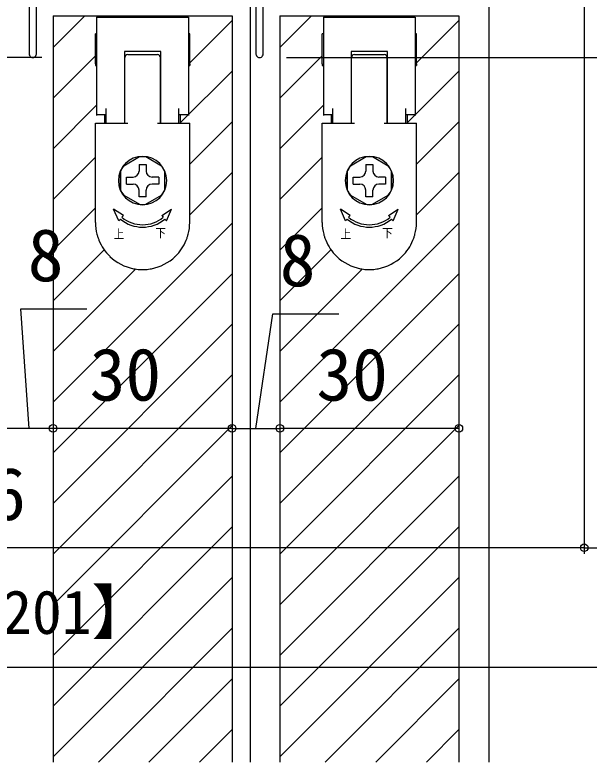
# Model space of a CAD drawing. Units: millimetres, scale not verified. Extents: x -525 to 525, y -783 to 779.
# Drawn here: x -321.5 to -225.2, y 324 to 449.2 of the extents above; entities that cross this region are included whole.
import ezdxf
from ezdxf.enums import TextEntityAlignment as Align

# ---------------------------------------------------------------- set-up
doc = ezdxf.new("R2010")
doc.units = ezdxf.units.MM
doc.header["$LTSCALE"] = 4
for name, color, linetype in [('0-3_YKK_11E', 7, 'Continuous'), ('0-4_YKK_12', 2, 'Continuous'), ('0-5_YKK_13', 4, 'Continuous'), ('0-7_YKK_D', 6, 'Continuous')]:
    doc.layers.add(name, color=color, linetype=linetype)
doc.styles.add('ＭＳ ゴシック', font='')
doc.styles.get('ＭＳ ゴシック').set_extended_font_data('MS Gothic')

msp = doc.modelspace()

# ---------------------------------------------------------------- linework, layer by layer
at = {"layer": '0-3_YKK_11E'}
for p, q in [((-319.065, 472.048), (-319.065, 442.648)), ((-281.065, 472.048), (-281.065, 442.648))]:
    msp.add_line(p, q, dxfattribs=at)
for points in [[(-317.865, 442.648), (-317.865, 465.248), (-314.565, 465.248), (-314.565, 460.248)], [(-279.865, 442.648), (-279.865, 465.248), (-276.565, 465.248), (-276.565, 460.248)]]:
    msp.add_lwpolyline(points, dxfattribs=at)
for centre in [(-318.465, 442.648), (-280.465, 442.648)]:
    msp.add_arc(centre, 0.6, 179.99999, 0.00001, dxfattribs=at)
at = {"layer": '0-4_YKK_12'}
for p, q in [((-282.065, 469.548), (-282.065, 324.049)), ((-242.065, 469.248), (-242.065, 324.049)), ((-315.065, 449.048), (-285.065, 449.048)), ((-315.065, 449.048), (-315.065, 324.049)), ((-315.065, 443.74), (-309.758, 449.048)), ((-301.473, 448.848), (-301.273, 449.048)), ((-292.987, 448.848), (-292.788, 449.048)), ((-292.165, 441.184), (-285.065, 448.284)), ((-285.065, 449.048), (-285.065, 324.049)), ((-277.065, 449.048), (-247.065, 449.048)), ((-277.065, 449.048), (-277.065, 324.049)), ((-277.065, 443.74), (-271.758, 449.048)), ((-263.473, 448.848), (-263.273, 449.048)), ((-254.987, 448.848), (-254.788, 449.048)), ((-254.165, 441.184), (-247.065, 448.284)), ((-247.065, 449.048), (-247.065, 324.049)), ((-315.065, 435.255), (-307.965, 442.355)), ((-277.065, 435.255), (-269.965, 442.355)), ((-293.74, 431.124), (-285.065, 439.799)), ((-255.74, 431.124), (-247.065, 439.799)), ((-315.065, 426.77), (-307.765, 434.07)), ((-277.065, 426.77), (-269.765, 434.07)), ((-292.165, 424.214), (-285.065, 431.314)), ((-254.165, 424.214), (-247.065, 431.314)), ((-315.065, 418.284), (-307.965, 425.384)), ((-277.065, 418.284), (-269.965, 425.384)), ((-292.165, 415.729), (-285.065, 422.829)), ((-254.165, 415.729), (-247.065, 422.829)), ((-315.065, 409.799), (-307.965, 416.899)), ((-277.065, 409.799), (-269.965, 416.899)), ((-315.065, 384.343), (-285.065, 414.343)), ((-277.065, 384.343), (-247.065, 414.343)), ((-315.065, 401.314), (-306.506, 409.873)), ((-277.065, 401.314), (-268.506, 409.873)), ((-315.065, 392.829), (-301.256, 406.638)), ((-315.065, 375.858), (-285.065, 405.858)), ((-277.065, 392.829), (-263.256, 406.638)), ((-277.065, 375.858), (-247.065, 405.858)), ((-315.065, 367.373), (-285.065, 397.373)), ((-277.065, 367.373), (-247.065, 397.373)), ((-315.065, 358.887), (-285.065, 388.887)), ((-277.065, 358.887), (-247.065, 388.887)), ((-315.065, 350.402), (-285.065, 380.402)), ((-277.065, 350.402), (-247.065, 380.402)), ((-315.065, 341.917), (-285.065, 371.917)), ((-277.065, 341.917), (-247.065, 371.917)), ((-315.065, 333.432), (-285.065, 363.432)), ((-277.065, 333.432), (-247.065, 363.432)), ((-315.065, 324.946), (-285.065, 354.946)), ((-277.065, 324.946), (-247.065, 354.946)), ((-307.477, 324.049), (-285.065, 346.461)), ((-269.477, 324.049), (-247.065, 346.461)), ((-298.992, 324.049), (-285.065, 337.976)), ((-260.992, 324.049), (-247.065, 337.976)), ((-290.507, 324.049), (-285.065, 329.49)), ((-252.507, 324.049), (-247.065, 329.49))]:
    msp.add_line(p, q, dxfattribs=at)
at = {"layer": '0-5_YKK_13'}
for p, q in [((-307.765, 448.848), (-292.365, 448.848)), ((-307.765, 448.848), (-307.765, 432.348)), ((-292.365, 448.848), (-292.365, 432.348)), ((-269.765, 448.848), (-254.365, 448.848)), ((-269.765, 448.848), (-269.765, 432.348)), ((-254.365, 448.848), (-254.365, 432.348)), ((-307.765, 446.048), (-307.965, 446.048)), ((-292.165, 442.655), (-292.165, 445.548)), ((-269.765, 446.048), (-269.965, 446.048)), ((-254.165, 442.655), (-254.165, 445.548)), ((-303.115, 443.048), (-303.115, 431.048)), ((-297.015, 443.048), (-303.115, 443.048)), ((-297.015, 431.048), (-297.015, 443.048)), ((-265.115, 443.048), (-265.115, 431.048)), ((-259.015, 443.048), (-265.115, 443.048)), ((-259.015, 431.048), (-259.015, 443.048)), ((-307.965, 442.209), (-307.965, 442.655)), ((-307.965, 441.036), (-307.965, 442.209)), ((-303.065, 441.548), (-303.065, 442.048)), ((-302.565, 442.548), (-297.565, 442.548)), ((-297.065, 441.548), (-297.065, 442.048)), ((-269.965, 442.209), (-269.965, 442.655)), ((-269.965, 441.036), (-269.965, 442.209)), ((-265.065, 441.548), (-265.065, 442.048)), ((-264.565, 442.548), (-259.565, 442.548)), ((-259.065, 441.548), (-259.065, 442.048)), ((-307.965, 441.036), (-307.965, 440.769)), ((-307.965, 440.769), (-307.965, 440.736)), ((-307.965, 440.736), (-307.765, 440.736)), ((-303.115, 440.736), (-303.065, 440.736)), ((-303.065, 441.048), (-303.065, 441.548)), ((-303.065, 440.769), (-303.065, 441.036)), ((-303.065, 440.736), (-303.065, 440.769)), ((-303.065, 439.751), (-303.065, 440.736)), ((-297.065, 441.036), (-297.065, 441.045)), ((-297.065, 439.751), (-297.065, 440.736)), ((-297.065, 440.736), (-297.015, 440.736)), ((-292.365, 440.736), (-292.165, 440.736)), ((-292.165, 441.036), (-292.165, 440.769)), ((-292.165, 440.769), (-292.165, 440.736)), ((-269.965, 441.036), (-269.965, 440.769)), ((-269.965, 440.769), (-269.965, 440.736)), ((-269.965, 440.736), (-269.765, 440.736)), ((-265.115, 440.736), (-265.065, 440.736)), ((-265.065, 441.048), (-265.065, 441.548)), ((-265.065, 440.769), (-265.065, 441.036)), ((-265.065, 440.736), (-265.065, 440.769)), ((-265.065, 439.751), (-265.065, 440.736)), ((-259.065, 441.036), (-259.065, 441.045)), ((-259.065, 439.751), (-259.065, 440.736)), ((-259.065, 440.736), (-259.015, 440.736)), ((-254.365, 440.736), (-254.165, 440.736)), ((-254.165, 441.036), (-254.165, 440.769)), ((-254.165, 440.769), (-254.165, 440.736)), ((-297.065, 437.506), (-297.065, 439.036)), ((-259.065, 437.506), (-259.065, 439.036)), ((-303.065, 437.048), (-303.065, 437.506)), ((-303.065, 437.013), (-303.065, 437.048)), ((-265.065, 437.048), (-265.065, 437.506)), ((-265.065, 437.013), (-265.065, 437.048)), ((-303.065, 433.548), (-303.065, 435.548)), ((-297.065, 433.548), (-297.065, 435.548)), ((-265.065, 433.548), (-265.065, 435.548)), ((-259.065, 433.548), (-259.065, 435.548)), ((-306.165, 431.048), (-306.165, 433.548)), ((-303.065, 432.464), (-303.065, 433.548)), ((-297.065, 432.464), (-297.065, 433.548)), ((-293.965, 431.048), (-293.965, 433.548)), ((-268.165, 431.048), (-268.165, 433.548)), ((-265.065, 432.464), (-265.065, 433.548)), ((-259.065, 432.464), (-259.065, 433.548)), ((-255.965, 431.048), (-255.965, 433.548)), ((-307.765, 432.548), (-306.165, 432.548)), ((-306.39, 431.048), (-306.39, 432.548)), ((-303.065, 432.048), (-303.065, 432.464)), ((-297.065, 432.048), (-297.065, 432.464)), ((-297.065, 431.548), (-297.065, 432.048)), ((-293.965, 432.548), (-292.365, 432.548)), ((-293.74, 432.548), (-293.74, 431.048)), ((-269.765, 432.548), (-268.165, 432.548)), ((-268.39, 431.048), (-268.39, 432.548)), ((-265.065, 432.048), (-265.065, 432.464)), ((-259.065, 432.048), (-259.065, 432.464)), ((-259.065, 431.548), (-259.065, 432.048)), ((-255.965, 432.548), (-254.365, 432.548)), ((-255.74, 432.548), (-255.74, 431.048)), ((-307.965, 431.048), (-306.165, 431.048)), ((-307.965, 426.748), (-307.965, 431.048)), ((-303.065, 431.048), (-302.565, 431.048)), ((-297.565, 431.048), (-297.065, 431.048)), ((-297.065, 431.048), (-297.065, 431.548)), ((-297.065, 431.048), (-297.015, 431.048)), ((-292.165, 426.748), (-292.165, 431.048)), ((-269.965, 431.048), (-268.165, 431.048)), ((-269.965, 426.748), (-269.965, 431.048)), ((-265.065, 431.048), (-264.565, 431.048)), ((-259.565, 431.048), (-259.065, 431.048)), ((-259.065, 431.048), (-259.065, 431.548)), ((-259.065, 431.048), (-259.015, 431.048)), ((-254.165, 426.748), (-254.165, 431.048)), ((-307.965, 425.748), (-307.965, 426.748)), ((-307.965, 424.873), (-307.965, 425.748)), ((-292.165, 425.748), (-292.165, 426.748)), ((-292.165, 424.873), (-292.165, 425.748)), ((-269.965, 425.748), (-269.965, 426.748)), ((-269.965, 424.873), (-269.965, 425.748)), ((-254.165, 425.748), (-254.165, 426.748)), ((-254.165, 424.873), (-254.165, 425.748)), ((-307.965, 424.409), (-307.965, 424.873)), ((-307.965, 424.248), (-307.965, 424.409)), ((-300.599, 425.412), (-303.232, 423.892)), ((-296.899, 423.892), (-299.532, 425.412)), ((-269.965, 424.409), (-269.965, 424.873)), ((-269.965, 424.248), (-269.965, 424.409)), ((-262.599, 425.412), (-265.232, 423.892)), ((-258.899, 423.892), (-261.532, 425.412)), ((-300.665, 424.148), (-299.465, 424.148)), ((-300.665, 424.148), (-300.665, 423.048)), ((-299.465, 424.148), (-299.465, 423.048)), ((-292.165, 421.748), (-292.165, 423.748)), ((-262.665, 424.148), (-261.465, 424.148)), ((-262.665, 424.148), (-262.665, 423.048)), ((-261.465, 424.148), (-261.465, 423.048)), ((-254.165, 421.748), (-254.165, 423.748)), ((-303.815, 422.977), (-303.815, 419.918)), ((-303.765, 422.968), (-303.765, 419.928)), ((-302.765, 420.848), (-302.765, 422.048)), ((-302.765, 422.048), (-301.665, 422.048)), ((-297.365, 422.048), (-298.465, 422.048)), ((-297.365, 422.048), (-297.365, 420.848)), ((-296.365, 419.928), (-296.365, 422.968)), ((-296.315, 419.918), (-296.315, 422.977)), ((-265.815, 422.977), (-265.815, 419.918)), ((-265.765, 422.968), (-265.765, 419.928)), ((-264.765, 420.848), (-264.765, 422.048)), ((-264.765, 422.048), (-263.665, 422.048)), ((-259.365, 422.048), (-260.465, 422.048)), ((-259.365, 422.048), (-259.365, 420.848)), ((-258.365, 419.928), (-258.365, 422.968)), ((-258.315, 419.918), (-258.315, 422.977)), ((-307.965, 421.248), (-307.965, 421.748)), ((-307.965, 420.248), (-307.965, 420.622)), ((-302.765, 420.848), (-301.665, 420.848)), ((-297.365, 420.848), (-298.465, 420.848)), ((-292.165, 421.248), (-292.165, 421.748)), ((-292.165, 420.248), (-292.165, 420.622)), ((-269.965, 421.248), (-269.965, 421.748)), ((-269.965, 420.248), (-269.965, 420.622)), ((-264.765, 420.848), (-263.665, 420.848)), ((-259.365, 420.848), (-260.465, 420.848)), ((-254.165, 421.248), (-254.165, 421.748)), ((-254.165, 420.248), (-254.165, 420.622)), ((-307.965, 420.191), (-307.965, 420.248)), ((-307.965, 419.912), (-307.965, 420.191)), ((-307.965, 419.891), (-307.965, 419.912)), ((-307.965, 419.748), (-307.965, 419.891)), ((-307.965, 419.248), (-307.965, 419.748)), ((-300.665, 418.748), (-300.665, 419.848)), ((-299.465, 418.748), (-299.465, 419.848)), ((-292.165, 420.191), (-292.165, 420.248)), ((-292.165, 419.912), (-292.165, 420.191)), ((-292.165, 419.891), (-292.165, 419.912)), ((-292.165, 419.748), (-292.165, 419.891)), ((-292.165, 419.248), (-292.165, 419.748)), ((-269.965, 420.191), (-269.965, 420.248)), ((-269.965, 419.912), (-269.965, 420.191)), ((-269.965, 419.891), (-269.965, 419.912)), ((-269.965, 419.748), (-269.965, 419.891)), ((-269.965, 419.248), (-269.965, 419.748)), ((-262.665, 418.748), (-262.665, 419.848)), ((-261.465, 418.748), (-261.465, 419.848)), ((-254.165, 420.191), (-254.165, 420.248)), ((-254.165, 419.912), (-254.165, 420.191)), ((-254.165, 419.891), (-254.165, 419.912)), ((-254.165, 419.748), (-254.165, 419.891)), ((-254.165, 419.248), (-254.165, 419.748)), ((-307.965, 418.748), (-307.965, 419.248)), ((-307.965, 414.448), (-307.965, 418.748)), ((-303.232, 419.003), (-300.599, 417.484)), ((-299.465, 418.748), (-300.665, 418.748)), ((-299.532, 417.484), (-296.899, 419.003)), ((-292.165, 418.748), (-292.165, 419.248)), ((-292.165, 414.448), (-292.165, 418.748)), ((-269.965, 418.748), (-269.965, 419.248)), ((-269.965, 414.448), (-269.965, 418.748)), ((-265.232, 419.003), (-262.599, 417.484)), ((-261.465, 418.748), (-262.665, 418.748)), ((-261.532, 417.484), (-258.899, 419.003)), ((-254.165, 418.748), (-254.165, 419.248)), ((-254.165, 414.448), (-254.165, 418.748)), ((-304.051, 414.698), (-304.915, 416.648)), ((-303.279, 415.618), (-304.915, 416.648)), ((-303.279, 415.618), (-303.537, 415.311)), ((-296.852, 415.618), (-295.216, 416.648)), ((-296.852, 415.618), (-296.594, 415.311)), ((-296.08, 414.698), (-295.216, 416.648)), ((-266.051, 414.698), (-266.915, 416.648)), ((-265.279, 415.618), (-266.915, 416.648)), ((-265.279, 415.618), (-265.537, 415.311)), ((-258.852, 415.618), (-257.216, 416.648)), ((-258.852, 415.618), (-258.594, 415.311)), ((-258.08, 414.698), (-257.216, 416.648)), ((-304.051, 414.698), (-303.794, 415.005)), ((-296.08, 414.698), (-296.337, 415.005)), ((-266.051, 414.698), (-265.794, 415.005)), ((-258.08, 414.698), (-258.337, 415.005))]:
    msp.add_line(p, q, dxfattribs=at)
for points in [[(-307.965, 442.655), (-307.965, 445.548), (-307.965, 446.048)], [(-292.165, 445.548), (-292.165, 446.048), (-292.365, 446.048)], [(-269.965, 442.655), (-269.965, 445.548), (-269.965, 446.048)], [(-254.165, 445.548), (-254.165, 446.048), (-254.365, 446.048)], [(-292.165, 441.036), (-292.165, 442.209), (-292.165, 442.655)], [(-254.165, 441.036), (-254.165, 442.209), (-254.165, 442.655)], [(-303.065, 441.036), (-303.065, 441.045), (-303.065, 441.048)], [(-297.065, 441.045), (-297.065, 441.048), (-297.065, 441.548)], [(-297.065, 440.736), (-297.065, 440.769), (-297.065, 441.036)], [(-265.065, 441.036), (-265.065, 441.045), (-265.065, 441.048)], [(-259.065, 441.045), (-259.065, 441.048), (-259.065, 441.548)], [(-259.065, 440.736), (-259.065, 440.769), (-259.065, 441.036)], [(-303.065, 439.251), (-303.065, 439.608), (-303.065, 439.751)], [(-297.065, 439.036), (-297.065, 439.251), (-297.065, 439.608), (-297.065, 439.751)], [(-265.065, 439.251), (-265.065, 439.608), (-265.065, 439.751)], [(-259.065, 439.036), (-259.065, 439.251), (-259.065, 439.608), (-259.065, 439.751)], [(-303.065, 437.506), (-303.065, 439.036), (-303.065, 439.251)], [(-265.065, 437.506), (-265.065, 439.036), (-265.065, 439.251)], [(-303.065, 435.548), (-303.065, 437.006), (-303.065, 437.013)], [(-297.065, 437.013), (-297.065, 437.048), (-297.065, 437.506)], [(-297.065, 435.548), (-297.065, 437.006), (-297.065, 437.013)], [(-265.065, 435.548), (-265.065, 437.006), (-265.065, 437.013)], [(-259.065, 437.013), (-259.065, 437.048), (-259.065, 437.506)], [(-259.065, 435.548), (-259.065, 437.006), (-259.065, 437.013)], [(-303.065, 431.048), (-303.065, 431.548), (-303.065, 432.048)], [(-265.065, 431.048), (-265.065, 431.548), (-265.065, 432.048)], [(-306.165, 431.048), (-303.115, 431.048), (-303.065, 431.048)], [(-297.015, 431.048), (-293.965, 431.048), (-292.165, 431.048)], [(-268.165, 431.048), (-265.115, 431.048), (-265.065, 431.048)], [(-259.015, 431.048), (-255.965, 431.048), (-254.165, 431.048)], [(-292.165, 423.748), (-292.165, 424.248), (-292.165, 424.409), (-292.165, 424.873)], [(-254.165, 423.748), (-254.165, 424.248), (-254.165, 424.409), (-254.165, 424.873)], [(-307.965, 421.748), (-307.965, 423.748), (-307.965, 424.248)], [(-269.965, 421.748), (-269.965, 423.748), (-269.965, 424.248)], [(-307.965, 420.622), (-307.965, 421.086), (-307.965, 421.248)], [(-292.165, 420.622), (-292.165, 421.086), (-292.165, 421.248)], [(-269.965, 420.622), (-269.965, 421.086), (-269.965, 421.248)], [(-254.165, 420.622), (-254.165, 421.086), (-254.165, 421.248)]]:
    msp.add_lwpolyline(points, dxfattribs=at)
for centre, radius, start, end in [((-302.565, 442.048), 0.5, 90, 180), ((-297.565, 442.048), 0.5, 0, 90), ((-264.565, 442.048), 0.5, 90, 180), ((-259.565, 442.048), 0.5, 0, 90), ((-300.065, 421.448), 4.05, 0, 180), ((-300.065, 421.448), 4, 82.33165, 97.66835), ((-262.065, 421.448), 4.05, 0, 180), ((-262.065, 421.448), 4, 82.33165, 97.66835), ((-300.065, 421.448), 4.05, 136.2623, 157.80839), ((-300.065, 421.448), 4, 142.33165, 157.66835), ((-301.665, 423.048), 1, 270, 0), ((-298.465, 423.048), 1, 180, 270), ((-300.065, 421.448), 4, 22.33165, 37.82349), ((-262.065, 421.448), 4.05, 136.2623, 157.80839), ((-262.065, 421.448), 4, 142.33165, 157.66835), ((-263.665, 423.048), 1, 270, 0), ((-260.465, 423.048), 1, 180, 270), ((-262.065, 421.448), 4, 22.33165, 37.82349), ((-300.065, 421.448), 4.05, 180, 0), ((-301.665, 419.848), 1, 0, 90), ((-298.465, 419.848), 1, 90, 180), ((-262.065, 421.448), 4.05, 180, 0), ((-263.665, 419.848), 1, 0, 90), ((-260.465, 419.848), 1, 90, 180), ((-300.065, 421.448), 4, 202.33165, 217.82349), ((-300.065, 421.448), 4, 322.17651, 337.66835), ((-262.065, 421.448), 4, 202.33165, 217.82349), ((-262.065, 421.448), 4, 322.17651, 337.66835), ((-300.065, 421.448), 4, 262.17651, 277.82349), ((-262.065, 421.448), 4, 262.17651, 277.82349), ((-300.065, 414.448), 7.9, 180, 194.66485), ((-300.065, 419.448), 5.8, 230, 310), ((-300.065, 419.448), 5.4, 230, 310), ((-300.065, 414.448), 7.9, 345.33515, 0), ((-262.065, 414.448), 7.9, 180, 194.66485), ((-262.065, 419.448), 5.8, 230, 310), ((-262.065, 419.448), 5.4, 230, 310), ((-262.065, 414.448), 7.9, 345.33515, 0), ((-300.065, 414.448), 7.9, 194.66485, 198.44872), ((-300.065, 414.448), 7.9, 198.44872, 202.318), ((-300.065, 414.448), 7.9, 337.682, 341.55128), ((-300.065, 414.448), 7.9, 341.55128, 345.33515), ((-262.065, 414.448), 7.9, 194.66485, 198.44872), ((-262.065, 414.448), 7.9, 198.44872, 202.318), ((-262.065, 414.448), 7.9, 337.682, 341.55128), ((-262.065, 414.448), 7.9, 341.55128, 345.33515), ((-300.065, 414.448), 7.9, 202.318, 225.86911), ((-300.065, 414.448), 7.9, 314.13089, 337.682), ((-262.065, 414.448), 7.9, 202.318, 225.86911), ((-262.065, 414.448), 7.9, 314.13089, 337.682), ((-300.065, 414.448), 7.9, 225.86911, 226.18003), ((-300.065, 414.448), 7.9, 226.18003, 259.0546), ((-300.065, 414.448), 7.9, 280.9454, 313.81997), ((-300.065, 414.448), 7.9, 313.81997, 314.13089), ((-262.065, 414.448), 7.9, 225.86911, 226.18003), ((-262.065, 414.448), 7.9, 226.18003, 259.0546), ((-262.065, 414.448), 7.9, 280.9454, 313.81997), ((-262.065, 414.448), 7.9, 313.81997, 314.13089), ((-300.065, 414.448), 7.9, 259.0546, 262.72786), ((-300.065, 414.448), 7.9, 262.72786, 270), ((-300.065, 414.448), 7.9, 270, 277.27214), ((-300.065, 414.448), 7.9, 277.27214, 280.9454), ((-262.065, 414.448), 7.9, 259.0546, 262.72786), ((-262.065, 414.448), 7.9, 262.72786, 270), ((-262.065, 414.448), 7.9, 270, 277.27214), ((-262.065, 414.448), 7.9, 277.27214, 280.9454)]:
    msp.add_arc(centre, radius, start, end, dxfattribs=at)
at = {"layer": '0-7_YKK_D'}
for p, q in [((-226.065, 470.048), (-226.065, 358.948)), ((-316.965, 442.048), (-469.065, 442.048)), ((-275.965, 442.048), (-164.065, 442.048)), ((-315.065, 392.201), (-315.065, 378.948)), ((-315.065, 392.201), (-315.065, 378.948)), ((-285.065, 392.201), (-285.065, 378.948)), ((-285.065, 392.201), (-285.065, 378.948)), ((-277.065, 392.201), (-277.065, 378.948)), ((-277.065, 392.201), (-277.065, 378.948)), ((-247.065, 392.201), (-247.065, 378.948)), ((-226.065, 392.201), (-226.065, 358.948)), ((-315.065, 379.948), (-323.065, 379.948)), ((-285.065, 379.948), (-315.065, 379.948)), ((-285.065, 379.948), (-277.065, 379.948)), ((-247.065, 379.948), (-277.065, 379.948)), ((-226.065, 359.948), (-422.065, 359.948)), ((-226.065, 359.948), (-228.615, 359.948)), ((-226.065, 359.948), (-223.565, 359.948)), ((-424.565, 339.948), (-223.565, 339.948))]:
    msp.add_line(p, q, dxfattribs=at)
for points in [[(-319.065, 379.948), (-320.485, 399.948), (-309.394, 399.948)], [(-281.065, 379.948), (-278.257, 399.107), (-267.166, 399.107)]]:
    msp.add_lwpolyline(points, dxfattribs=at)
for centre in [(-315.065, 379.948), (-315.065, 379.948), (-285.065, 379.948), (-285.065, 379.948), (-277.065, 379.948), (-277.065, 379.948), (-247.065, 379.948), (-226.065, 359.948), (-226.065, 359.948)]:
    msp.add_circle(centre, 0.637, dxfattribs=at)

# ---------------------------------------------------------------- texts
at = {"layer": '0-5_YKK_13', "style": 'ＭＳ ゴシック', "width": 0.9}
for s, p in [('上', (-304.918, 411.305)), ('下', (-297.939, 411.488)), ('上', (-266.918, 411.305)), ('下', (-259.939, 411.488))]:
    msp.add_text(s, height=1.466, dxfattribs=at).set_placement(p, align=Align.BOTTOM_LEFT)
at = {"layer": '0-7_YKK_D', "style": 'ＭＳ ゴシック'}
for s, height, p in [('8', 8.798, (-319.303, 401.948)), ('8', 8.798, (-277.075, 401.107)), ('30', 8.798, (-308.929, 381.948)), ('30', 8.798, (-270.929, 381.948)), ('196', 8.798, (-337.6, 361.948)), ('枠見込【201】', 7.331, (-363.582, 343.311))]:
    msp.add_text(s, height=height, dxfattribs=at).set_placement(p, align=Align.BOTTOM_LEFT)

doc.saveas('drawing.dxf')
